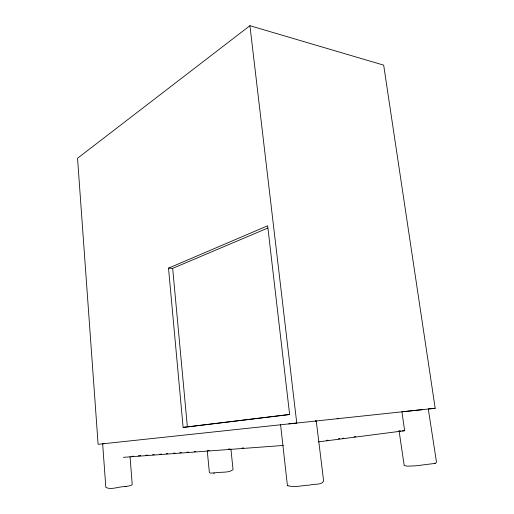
<?xml version="1.0" encoding="UTF-8"?>
<svg xmlns="http://www.w3.org/2000/svg" width="514" height="514" viewBox="0 0 514 514"><rect width="100%" height="100%" fill="white"/><g stroke="black" fill="none" stroke-linecap="round" stroke-linejoin="round"><path stroke-width="0.77" d="M230.947 449.197L233.035 469.642C228.595 473.33 220.14 471.589 214.428 472.964M435.037 463.352L436.09 462.844L436.444 461.829L428.291 409.009M287.795 485.698C294.798 487.664 302.605 485.351 309.801 485.087C313.797 483.533 321.378 485.454 323.64 481.168L316.271 420.966L315.294 421.069M249.926 25.7L77.543 158.261L98.116 444.308L296.751 423.048L249.926 25.7L383.669 65.143L435.185 408.27L428.804 408.951M168.515 268.147L267.653 225.781L289.62 414.432L183.112 427.378L168.515 268.147L172.672 268.353L267.717 228.087M399.044 430.674L404.21 465.568L407.326 466.172L415.608 465.832L434.664 463.461M434.536 463.493L435.172 463.313M126.116 486.456L131.186 485.46L132.22 484.503L130.061 456.753M104.124 443.666L102.652 443.826L105.833 487.336C110.973 490.285 119.177 486.379 125.133 486.604M125.075 486.61L126.181 486.443M326.396 440.395L327.977 440.19M338.251 438.866L339.831 438.667M342.202 438.358L343.782 438.153M354.056 436.829L355.637 436.624M318.333 441.886L404.839 430.687M188.163 426.858L289.459 414.567M287.911 485.807L287.326 484.843L280.593 424.782M288.791 423.902L435.185 408.27M315.705 421.03L316.065 420.992M337.139 418.762L338.732 418.589M422.63 409.613L401.935 411.823L404.627 430.719A16.236 0.373 -5.8 0 1 402.43 430.886M183.112 427.378L187.372 426.954L172.672 268.353M131.931 456.323L133.524 456.201M138.317 455.841L140.707 455.661M145.494 455.301L147.891 455.121M152.677 454.761L154.271 454.646M159.86 454.222L161.454 454.106M166.24 453.746L167.84 453.624M173.424 453.207L175.017 453.085M179.81 452.725L181.403 452.603M186.987 452.185L188.587 452.069M194.17 451.645L195.763 451.53M207.733 450.63L209.333 450.508M228.479 449.069L230.079 448.947M242.049 448.054L243.642 447.932M123.341 457.338L283.278 445.452M207.277 450.971L209.352 472.366L210.265 473.06L213.663 473.009M213.586 473.015L214.492 472.957M400.747 430.995A16.236 0.373 -5.8 0 1 399.089 430.989"/></g></svg>
